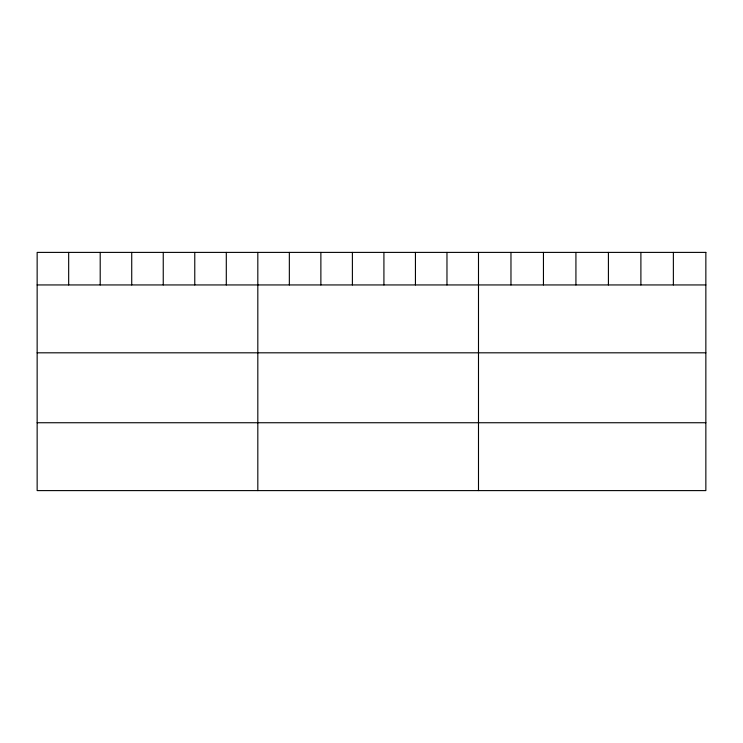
<?xml version="1.0" encoding="UTF-8"?>
<svg xmlns="http://www.w3.org/2000/svg" width="743" height="743" viewBox="0 0 743 743"><rect width="100%" height="100%" fill="white"/><g stroke="black" fill="none" stroke-linecap="round" stroke-linejoin="round"><path stroke-width="1.11" d="M37.15 284.94L705.85 284.94M37.15 352.814L705.85 352.814M37.15 422.739L705.85 422.739M673.372 252.397L673.372 284.94M640.893 252.397L640.893 284.94M608.415 252.397L608.415 284.94M575.927 252.397L575.927 284.94M543.449 252.397L543.449 284.94M510.97 252.397L510.97 284.94M478.492 252.397L478.492 490.603M446.97 252.397L446.97 284.94M415.439 252.397L415.439 284.94M383.917 252.397L383.917 284.94M352.396 252.397L352.396 284.94M320.874 252.397L320.874 284.94M289.343 252.397L289.343 284.94M257.821 252.397L257.821 490.603M226.299 252.397L226.299 284.94M194.768 252.397L194.768 284.94M163.246 252.397L163.246 284.94M131.725 252.397L131.725 284.94M100.203 252.397L100.203 284.94M68.672 252.397L68.672 284.94M705.85 252.397L37.15 252.397L37.15 490.603L705.85 490.603L705.85 252.397"/></g></svg>
